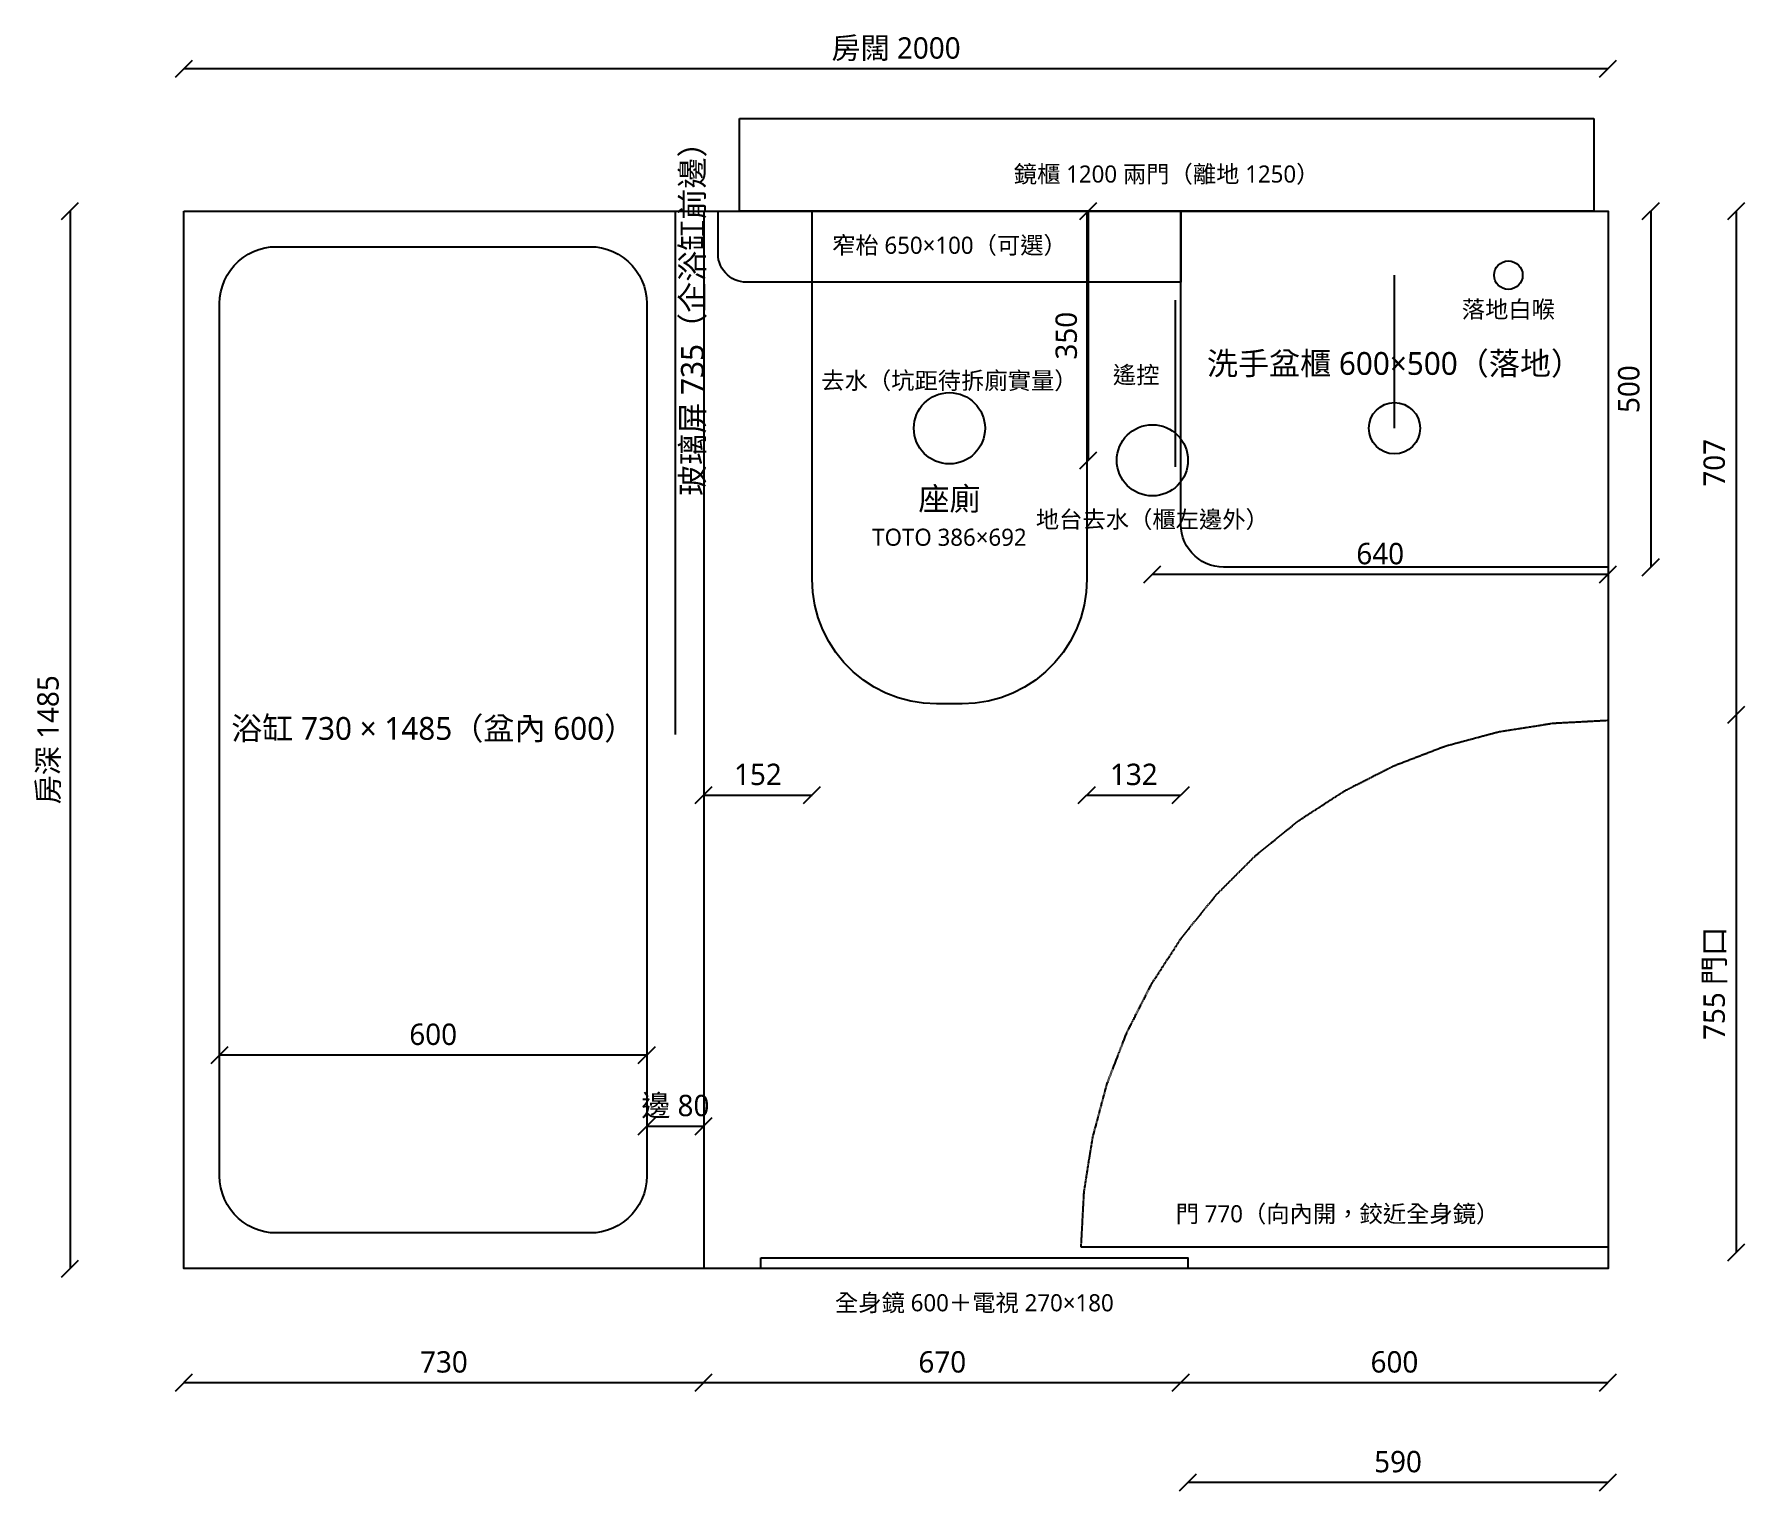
# Model space of a CAD drawing. Header units: millimetres. Extents: x -210 to 2192, y -1797 to 248.
import ezdxf
from ezdxf.enums import TextEntityAlignment as Align

# ---------------------------------------------------------------- set-up
doc = ezdxf.new("R2010")
doc.units = ezdxf.units.MM
doc.linetypes.add('DASHED', pattern=[1.524, 1.27, -0.254])
for name, color, linetype in [('DETAIL', 8, 'CONTINUOUS'), ('DIM', 30, 'CONTINUOUS'), ('DOOR_SWING', 8, 'DASHED'), ('GLASS', 4, 'CONTINUOUS'), ('HIDDEN', 8, 'DASHED'), ('OPENING', 8, 'CONTINUOUS'), ('OUTLINE', 7, 'CONTINUOUS'), ('SERVICES', 1, 'CONTINUOUS'), ('TEXT', 7, 'CONTINUOUS'), ('WALL', 7, 'CONTINUOUS')]:
    doc.layers.add(name, color=color, linetype=linetype)
doc.styles.add('CJK', font='msjh.ttc')

msp = doc.modelspace()

# ---------------------------------------------------------------- linework, layer by layer
at = {"layer": 'DETAIL'}
for points in [[(130, -50), (570, -50), (578.4, -50.4), (586.6, -51.7), (594.7, -53.9), (602.5, -56.9), (610, -60.7), (617, -65.3), (623.5, -70.5), (629.5, -76.5), (634.7, -83), (639.3, -90), (643.1, -97.5), (646.1, -105.3), (648.3, -113.4), (649.6, -121.6), (650, -130), (650, -1355), (649.6, -1363.4), (648.3, -1371.6), (646.1, -1379.7), (643.1, -1387.5), (639.3, -1395), (634.7, -1402), (629.5, -1408.5), (623.5, -1414.5), (617, -1419.7), (610, -1424.3), (602.5, -1428.1), (594.7, -1431.1), (586.6, -1433.3), (578.4, -1434.6), (570, -1435), (130, -1435), (121.6, -1434.6), (113.4, -1433.3), (105.3, -1431.1), (97.5, -1428.1), (90, -1424.3), (83, -1419.7), (76.5, -1414.5), (70.5, -1408.5), (65.3, -1402), (60.7, -1395), (56.9, -1387.5), (53.9, -1379.7), (51.7, -1371.6), (50.4, -1363.4), (50, -1355), (50, -130), (50.4, -121.6), (51.7, -113.4), (53.9, -105.3), (56.9, -97.5), (60.7, -90), (65.3, -83), (70.5, -76.5), (76.5, -70.5), (83, -65.3), (90, -60.7), (97.5, -56.9), (105.3, -53.9), (113.4, -51.7), (121.6, -50.4), (130, -50)], [(810, -1470), (1410, -1470), (1410, -1485), (810, -1485)]]:
    msp.add_lwpolyline(points, close=True, dxfattribs=at)
for centre in [(1075, -305), (1360, -350)]:
    msp.add_circle(centre, 50, dxfattribs=at)
at = {"layer": 'DIM'}
for points in [[(-12, 188), (12, 212)], [(0, 200), (2000, 200)], [(1988, 188), (2012, 212)], [(-172, -12), (-148, 12)], [(-160, 0), (-160, -1485)], [(1258, -12), (1282, 12)], [(1270, 0), (1270, -350)], [(2048, -12), (2072, 12)], [(2060, 0), (2060, -500)], [(2168, -12), (2192, 12)], [(2180, 0), (2180, -707)], [(1258, -362), (1282, -338)], [(1348, -522), (1372, -498)], [(1988, -522), (2012, -498)], [(2048, -512), (2072, -488)], [(1360, -510), (2000, -510)], [(2168, -719), (2192, -695)], [(2168, -719), (2192, -695)], [(2180, -707), (2180, -1462)], [(718, -832), (742, -808)], [(870, -832), (894, -808)], [(1256, -832), (1280, -808)], [(1388, -832), (1412, -808)], [(730, -820), (882, -820)], [(1268, -820), (1400, -820)], [(38, -1197), (62, -1173)], [(638, -1197), (662, -1173)], [(50, -1185), (650, -1185)], [(638, -1297), (662, -1273)], [(718, -1297), (742, -1273)], [(650, -1285), (730, -1285)], [(2168, -1474), (2192, -1450)], [(-172, -1497), (-148, -1473)], [(-12, -1657), (12, -1633)], [(718, -1657), (742, -1633)], [(718, -1657), (742, -1633)], [(1388, -1657), (1412, -1633)], [(1388, -1657), (1412, -1633)], [(1988, -1657), (2012, -1633)], [(0, -1645), (730, -1645)], [(730, -1645), (1400, -1645)], [(1400, -1645), (2000, -1645)], [(1398, -1797), (1422, -1773)], [(1988, -1797), (2012, -1773)], [(1410, -1785), (2000, -1785)]]:
    msp.add_lwpolyline(points, dxfattribs=at)
at = {"layer": 'DOOR_SWING'}
msp.add_lwpolyline([(1260, -1455), (1264.1, -1377.6), (1276.2, -1301.1), (1296.2, -1226.3), (1324, -1154), (1359.1, -1085), (1401.3, -1020), (1450.1, -959.8), (1504.8, -905.1), (1565, -856.3), (1630, -814.1), (1699, -779), (1771.3, -751.2), (1846.1, -731.2), (1922.6, -719.1), (2000, -715)], dxfattribs=at)
at = {"layer": 'GLASS'}
msp.add_lwpolyline([(690, 0), (690, -735)], dxfattribs=at)
at = {"layer": 'HIDDEN'}
msp.add_lwpolyline([(780, 130), (1980, 130), (1980, 0), (780, 0)], close=True, dxfattribs=at)
at = {"layer": 'OPENING'}
msp.add_lwpolyline([(2000, -707), (2000, -1462)], dxfattribs=at)
at = {"layer": 'OUTLINE'}
for points in [[(0, 0), (730, 0), (730, -1485), (0, -1485)], [(750, 0), (1400, 0), (1400, -100), (790, -100), (785.8, -99.8), (781.7, -99.1), (777.6, -98), (773.7, -96.5), (770, -94.6), (766.5, -92.4), (763.2, -89.7), (760.3, -86.8), (757.6, -83.5), (755.4, -80), (753.5, -76.3), (752, -72.4), (750.9, -68.3), (750.2, -64.2), (750, -60)], [(882, 0), (1268, 0), (1268, -517), (1267, -535.3), (1264.2, -553.4), (1259.4, -571.1), (1252.9, -588.2), (1244.6, -604.5), (1234.6, -619.9), (1223.1, -634.1), (1210.1, -647.1), (1195.9, -658.6), (1180.5, -668.6), (1164.2, -676.9), (1147.1, -683.4), (1129.4, -688.2), (1111.3, -691), (1093, -692), (1057, -692), (1038.7, -691), (1020.6, -688.2), (1002.9, -683.4), (985.8, -676.9), (969.5, -668.6), (954.1, -658.6), (939.9, -647.1), (926.9, -634.1), (915.4, -619.9), (905.4, -604.5), (897.1, -588.2), (890.6, -571.1), (885.8, -553.4), (883, -535.3), (882, -517)], [(1400, 0), (2000, 0), (2000, -500), (1460, -500), (1453.7, -499.7), (1447.5, -498.7), (1441.5, -497.1), (1435.6, -494.8), (1430, -492), (1424.7, -488.5), (1419.9, -484.6), (1415.4, -480.1), (1411.5, -475.3), (1408, -470), (1405.2, -464.4), (1402.9, -458.5), (1401.3, -452.5), (1400.3, -446.3), (1400, -440)]]:
    msp.add_lwpolyline(points, close=True, dxfattribs=at)
msp.add_lwpolyline([(2000, -1455), (1260, -1455)], dxfattribs=at)
at = {"layer": 'SERVICES'}
for points in [[(1700, -305), (1700, -305), (1700, -90)], [(1392, -125), (1392, -359)]]:
    msp.add_lwpolyline(points, dxfattribs=at)
for centre, radius in [((1860, -90), 20), ((1700, -305), 36)]:
    msp.add_circle(centre, radius, dxfattribs=at)
at = {"layer": 'WALL'}
msp.add_lwpolyline([(0, 0), (2000, 0), (2000, -1485), (0, -1485)], close=True, dxfattribs=at)

# ---------------------------------------------------------------- texts
at = {"layer": 'DIM', "style": 'CJK'}
for s, p in [('房闊 2000', (1000, 214)), ('640', (1680, -496)), ('152', (806, -806)), ('132', (1334, -806)), ('600', (350, -1171)), ('邊 80', (690, -1271)), ('730', (365, -1631)), ('670', (1065, -1631)), ('600', (1700, -1631)), ('590', (1705, -1771))]:
    msp.add_text(s, height=30, dxfattribs=at).set_placement(p, align=Align.CENTER)
for s, p in [('350', (1254, -175)), ('500', (2044, -250)), ('707', (2164, -353.5)), ('房深 1485', (-176, -742.5)), ('755 門口', (2164, -1084.5))]:
    msp.add_text(s, height=30, rotation=90, dxfattribs=at).set_placement(p, align=Align.CENTER)
at = {"layer": 'TEXT', "style": 'CJK'}
msp.add_text('玻璃屏 735（企浴缸前邊）', height=32, rotation=90, dxfattribs=at).set_placement((730, -400))
for s, height, p in [('鏡櫃 1200 兩門（離地 1250）', 24, (1380, 40)), ('窄枱 650×100（可選）', 24, (1075, -60)), ('落地白喉', 24, (1860, -150)), ('洗手盆櫃 600×500（落地）', 32, (1700, -230)), ('去水（坑距待拆廁實量）', 24, (1075, -250)), ('座廁', 32, (1075, -420)), ('地台去水（櫃左邊外）', 24, (1360, -445)), ('TOTO 386×692', 24, (1075, -470)), ('浴缸 730 × 1485（盆內 600）', 32, (350, -742.5)), ('門 770（向內開，鉸近全身鏡）', 24, (1620, -1420)), ('全身鏡 600＋電視 270×180', 24, (1110, -1545))]:
    msp.add_text(s, height=height, dxfattribs=at).set_placement(p, align=Align.CENTER)
msp.add_text('遙控', height=24, dxfattribs=at).set_placement((1370, -242), align=Align.RIGHT)

doc.saveas('drawing.dxf')
